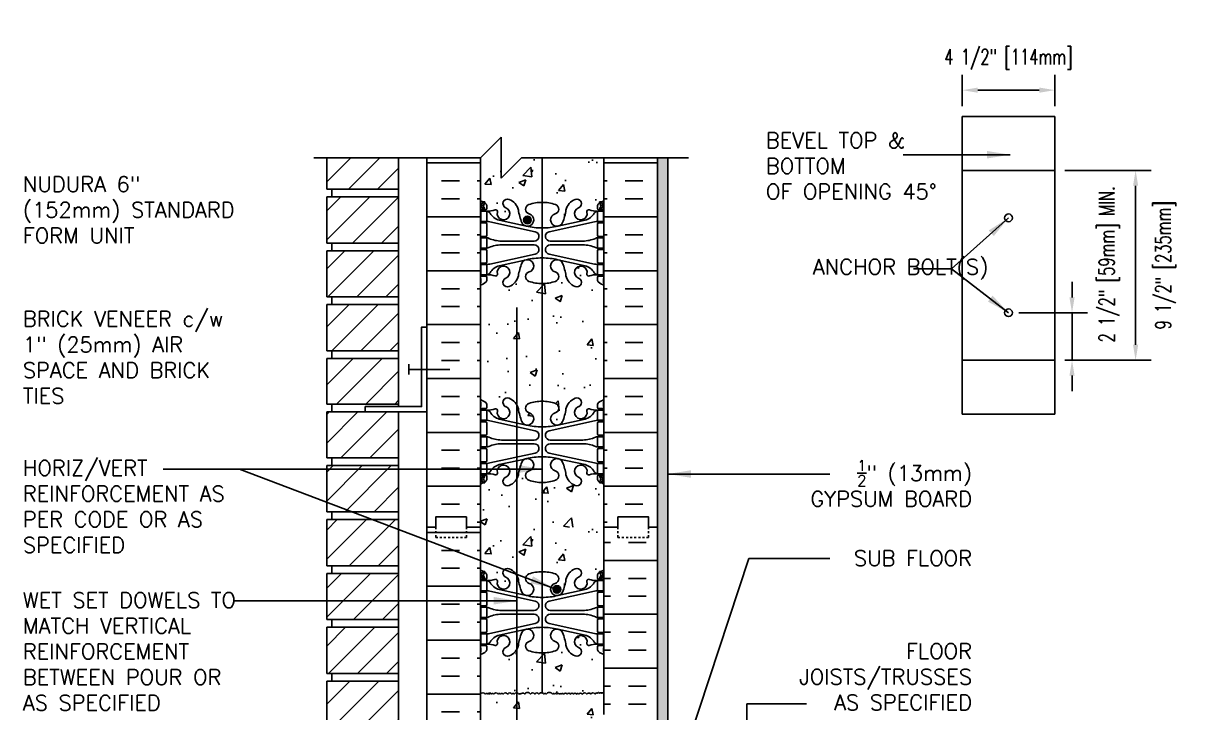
# Model space of a CAD drawing. Header units: inches. Extents: x 34 to 91.7, y -32.4 to 60.2.
# Drawn here: x 34.3 to 91.7, y 26.6 to 60.2 of the extents above; entities that cross this region are included whole.
import ezdxf

# ---------------------------------------------------------------- set-up
doc = ezdxf.new("R2010")
doc.units = ezdxf.units.IN
doc.header["$LTSCALE"] = 0.5
doc.header["$MEASUREMENT"] = 0
doc.linetypes.add('DASHED2', pattern=[0.375, 0.25, -0.125])
for name, color, linetype in [('HATCH', 12, 'Continuous'), ('line25', 2, 'Continuous'), ('LINE3', 3, 'Continuous'), ('LINE50', 5, 'Continuous'), ('LINE9', 9, 'Continuous'), ('TEXT', 4, 'Continuous'), ('Web_Edge', 9, 'Continuous')]:
    doc.layers.add(name, color=color, linetype=linetype)
doc.styles.add('DIM', font='romans.shx', dxfattribs={"width": 0.7})
doc.styles.add('ROMANS', font='romans.shx', dxfattribs={"height": 1.125})
doc.dimstyles.new('ext_12', dxfattribs={"dimscale": 12, "dimtxt": 0.09375, "dimasz": 0.09375, "dimexe": 0.09375, "dimexo": 0.0625, "dimgap": 0.0625, "dimtad": 1, "dimdec": 1, "dimzin": 3, "dimdsep": 46, "dimlunit": 4, "dimtxsty": 'DIM', "dimcen": 0.09, "dimdle": 0.09375, "dimclrt": 4, "dimadec": 0, "dimazin": 0, "dimtfac": 1, "dimtdec": 1, "dimtmove": 2, "dimatfit": 3, "dimfxl": 0, "dimfrac": 2, "dimtolj": 1, "dimtzin": 0, "dimarcsym": 0})
doc.dimstyles.new('ext_8', dxfattribs={"dimscale": 8, "dimtxt": 0.09375, "dimasz": 0.09375, "dimexe": 0.09375, "dimexo": 0.0625, "dimgap": 0.0625, "dimtad": 1, "dimdec": 1, "dimzin": 3, "dimdsep": 46, "dimlunit": 4, "dimtxsty": 'DIM', "dimcen": 0.09, "dimdle": 0.09375, "dimclrt": 4, "dimadec": 0, "dimazin": 0, "dimtfac": 1, "dimtdec": 1, "dimtmove": 2, "dimatfit": 3, "dimfxl": 0, "dimfrac": 2, "dimtolj": 1, "dimtzin": 0, "dimarcsym": 0})

# ---------------------------------------------------------------- blocks, each defined once
blk = doc.blocks.new('6 web')
at = {"layer": 'Web_Edge'}
for p, q in [((-3, 6.566), (-2.958, 6.566)), ((-3, 6.466), (-2.752, 6.466)), ((-2.89, 6.845), (-2.8, 6.845)), ((-2.89, 6.466), (-2.89, 6.396)), ((-2.8, 6.845), (-2.8, 6.803)), ((-2.8, 6.466), (-2.8, 6.396)), ((-2.69, 6.596), (-2.69, 6.529)), ((2.69, 6.596), (2.69, 6.529)), ((3, 6.466), (2.752, 6.466)), ((2.89, 6.845), (2.8, 6.845)), ((2.8, 6.845), (2.8, 6.803)), ((2.8, 6.466), (2.8, 6.396)), ((2.89, 6.466), (2.89, 6.396)), ((3, 6.566), (2.958, 6.566)), ((-3, 5.826), (-2.752, 5.826)), ((-2.89, 5.896), (-2.89, 5.826)), ((-2.8, 5.896), (-2.8, 5.826)), ((-2.69, 5.764), (-2.69, 5.229)), ((-2.551, 5.872), (-0.34, 5.391)), ((-2.09, 5.955), (-0.768, 5.665)), ((2.551, 5.872), (0.34, 5.391)), ((2.09, 5.955), (0.768, 5.665)), ((2.69, 5.764), (2.69, 5.229)), ((3, 5.826), (2.752, 5.826)), ((2.8, 5.896), (2.8, 5.826)), ((2.89, 5.896), (2.89, 5.826)), ((-3, 5.166), (-2.752, 5.166)), ((-2.89, 5.166), (-2.89, 5.096)), ((-2.8, 5.166), (-2.8, 5.096)), ((3, 5.166), (2.752, 5.166)), ((2.8, 5.166), (2.8, 5.096)), ((2.89, 5.166), (2.89, 5.096)), ((-2.89, 4.596), (-2.89, 4.526)), ((-2.8, 4.596), (-2.8, 4.526)), ((-1.985, 4.936), (-0.389, 4.936)), ((-1.985, 4.756), (-0.389, 4.756)), ((1.985, 4.936), (0.389, 4.936)), ((1.985, 4.756), (0.389, 4.756)), ((2.8, 4.596), (2.8, 4.526)), ((2.89, 4.596), (2.89, 4.526)), ((-3, 4.526), (-2.752, 4.526)), ((-2.69, 4.464), (-2.69, 3.929)), ((-2.551, 3.82), (-0.34, 4.302)), ((-2.09, 3.737), (-0.768, 4.028)), ((2.551, 3.82), (0.34, 4.302)), ((2.09, 3.737), (0.768, 4.028)), ((2.69, 4.464), (2.69, 3.929)), ((3, 4.526), (2.752, 4.526)), ((-3, 3.866), (-2.752, 3.866)), ((-2.89, 3.866), (-2.89, 3.796)), ((-2.8, 3.866), (-2.8, 3.796)), ((3, 3.866), (2.752, 3.866)), ((2.8, 3.866), (2.8, 3.796)), ((2.89, 3.866), (2.89, 3.796)), ((-3, 3.226), (-2.752, 3.226)), ((-2.99, 3.106), (-2.99, 2.92)), ((-2.89, 3.296), (-2.89, 3.226)), ((-2.8, 3.296), (-2.8, 3.226)), ((-2.69, 3.096), (-2.69, 3.164)), ((2.69, 3.096), (2.69, 3.164)), ((3, 3.226), (2.752, 3.226)), ((2.8, 3.296), (2.8, 3.226)), ((2.89, 3.296), (2.89, 3.226)), ((2.99, 3.106), (2.99, 2.92)), ((-3, -3.226), (-2.752, -3.226)), ((-2.99, -3.106), (-2.99, -2.92)), ((-2.89, -3.296), (-2.89, -3.226)), ((-2.8, -3.296), (-2.8, -3.226)), ((-2.69, -3.096), (-2.69, -3.164)), ((2.69, -3.096), (2.69, -3.164)), ((3, -3.226), (2.752, -3.226)), ((2.8, -3.296), (2.8, -3.226)), ((2.89, -3.296), (2.89, -3.226)), ((2.99, -3.106), (2.99, -2.92)), ((-3, -3.866), (-2.752, -3.866)), ((-2.89, -3.866), (-2.89, -3.796)), ((-2.8, -3.866), (-2.8, -3.796)), ((-2.69, -4.464), (-2.69, -3.929)), ((-2.551, -3.82), (-0.34, -4.302)), ((-2.09, -3.737), (-0.768, -4.028)), ((2.551, -3.82), (0.34, -4.302)), ((2.09, -3.737), (0.768, -4.028)), ((2.69, -4.464), (2.69, -3.929)), ((3, -3.866), (2.752, -3.866)), ((2.8, -3.866), (2.8, -3.796)), ((2.89, -3.866), (2.89, -3.796)), ((-3, -4.526), (-2.752, -4.526)), ((-2.89, -4.596), (-2.89, -4.526)), ((-2.8, -4.596), (-2.8, -4.526)), ((3, -4.526), (2.752, -4.526)), ((2.8, -4.596), (2.8, -4.526)), ((2.89, -4.596), (2.89, -4.526)), ((-2.89, -5.166), (-2.89, -5.096)), ((-2.8, -5.166), (-2.8, -5.096)), ((-1.985, -4.756), (-0.389, -4.756)), ((-1.985, -4.936), (-0.389, -4.936)), ((1.985, -4.756), (0.389, -4.756)), ((1.985, -4.936), (0.389, -4.936)), ((2.8, -5.166), (2.8, -5.096)), ((2.89, -5.166), (2.89, -5.096)), ((-3, -5.166), (-2.752, -5.166)), ((-2.69, -5.764), (-2.69, -5.229)), ((-2.551, -5.872), (-0.34, -5.391)), ((-2.09, -5.955), (-0.768, -5.665)), ((2.551, -5.872), (0.34, -5.391)), ((2.09, -5.955), (0.768, -5.665)), ((2.69, -5.764), (2.69, -5.229)), ((3, -5.166), (2.752, -5.166)), ((-3, -5.826), (-2.752, -5.826)), ((-2.89, -5.896), (-2.89, -5.826)), ((-2.8, -5.896), (-2.8, -5.826)), ((3, -5.826), (2.752, -5.826)), ((2.8, -5.896), (2.8, -5.826)), ((2.89, -5.896), (2.89, -5.826)), ((-3, -6.466), (-2.752, -6.466)), ((-3, -6.566), (-2.958, -6.566)), ((-2.89, -6.466), (-2.89, -6.396)), ((-2.89, -6.845), (-2.8, -6.845)), ((-2.8, -6.466), (-2.8, -6.396)), ((-2.8, -6.845), (-2.8, -6.803)), ((-2.69, -6.596), (-2.69, -6.529)), ((2.69, -6.596), (2.69, -6.529)), ((3, -6.466), (2.752, -6.466)), ((2.8, -6.466), (2.8, -6.396)), ((2.8, -6.845), (2.8, -6.803)), ((2.89, -6.845), (2.8, -6.845)), ((2.89, -6.466), (2.89, -6.396)), ((3, -6.566), (2.958, -6.566))]:
    blk.add_line(p, q, dxfattribs=at)
for points in [[(-2.995, 5.896), (-2.695, 5.896), (-2.695, 6.396), (-2.995, 6.396)], [(2.995, 5.896), (2.695, 5.896), (2.695, 6.396), (2.995, 6.396)], [(-2.995, 4.596), (-2.695, 4.596), (-2.695, 5.096), (-2.995, 5.096)], [(2.995, 4.596), (2.695, 4.596), (2.695, 5.096), (2.995, 5.096)], [(-2.995, 3.296), (-2.695, 3.296), (-2.695, 3.796), (-2.995, 3.796)], [(2.995, 3.296), (2.695, 3.296), (2.695, 3.796), (2.995, 3.796)], [(-2.995, -3.296), (-2.695, -3.296), (-2.695, -3.796), (-2.995, -3.796)], [(2.995, -3.296), (2.695, -3.296), (2.695, -3.796), (2.995, -3.796)], [(-2.995, -4.596), (-2.695, -4.596), (-2.695, -5.096), (-2.995, -5.096)], [(2.995, -4.596), (2.695, -4.596), (2.695, -5.096), (2.995, -5.096)], [(-2.995, -5.896), (-2.695, -5.896), (-2.695, -6.396), (-2.995, -6.396)], [(2.995, -5.896), (2.695, -5.896), (2.695, -6.396), (2.995, -6.396)]]:
    blk.add_lwpolyline(points, close=True, dxfattribs=at)
for centre, radius, start, end in [((-2.69, 7.303), 0.5, 231.68334, 250.52878), ((-1.69, 6.766), 0.22, 68.19625, 248.19625), ((-1.885, 6.278), 0.745, 13.26522, 68.19625), ((1.885, 6.278), 0.745, 111.80375, 166.73478), ((1.69, 6.766), 0.22, 291.80375, 111.80375), ((2.69, 7.303), 0.5, 289.47122, 308.31666), ((-2.69, 7.303), 0.6, 238.89067, 245.07477), ((-2.958, 6.586), 0.02, 270, 14.15407), ((-2.696, 6.651), 0.25, 140.11451, 222.46087), ((-2.951, 6.741), 0.02, 340.7916, 65.07477), ((-2.854, 6.782), 0.045, 319.1879, 141.448), ((-2.848, 6.512), 0.045, 222.46087, 42.46087), ((-2.94, 6.596), 0.25, 0, 70.52878), ((-2.696, 6.651), 0.16, 140.00008, 222.46087), ((-2.752, 6.529), 0.0625, 270, 0), ((-2.639, 7.395), 1, 266.78787, 289.9067), ((-2.738, 6.15), 0.25, 37.27766, 80.0823), ((-2.269, 6.369), 0.09, 346.67951, 108.86514), ((-1.885, 6.278), 0.305, 166.67951, 68.19625), ((1.803, 6.92), 3, 189.02727, 201.19839), ((-0.571, 6.49), 0.24, 108.92296, 254.27465), ((0, 4.825), 2, 90, 108.92296), ((0, 4.825), 2, 71.07704, 90), ((0.571, 6.49), 0.24, 285.72535, 71.07704), ((-1.803, 6.92), 3, 338.80161, 350.97273), ((1.885, 6.278), 0.305, 111.80375, 13.32049), ((2.269, 6.369), 0.09, 71.13486, 193.32049), ((2.639, 7.395), 1, 250.0933, 273.21213), ((2.738, 6.15), 0.25, 99.9177, 142.72234), ((2.94, 6.596), 0.25, 109.47122, 180), ((2.752, 6.529), 0.0625, 180, 270), ((2.848, 6.512), 0.045, 137.53913, 317.53913), ((2.854, 6.782), 0.045, 38.552, 220.8121), ((2.696, 6.651), 0.16, 317.53913, 39.99992), ((2.696, 6.651), 0.25, 317.53913, 39.88549), ((2.951, 6.741), 0.02, 114.92523, 199.2084), ((2.958, 6.586), 0.02, 165.84593, 270), ((2.69, 7.303), 0.6, 294.92523, 301.10933), ((-2.752, 5.764), 0.0625, 0, 90), ((-2.786, 4.9), 1, 76.42909, 84.79907), ((-1.891, 6.678), 0.75, 210.15498, 254.58381), ((-0.718, 5.966), 0.305, 205.37817, 74.27465), ((0.718, 5.966), 0.305, 105.72535, 334.62183), ((1.891, 6.678), 0.75, 285.41619, 329.84502), ((2.786, 4.9), 1, 95.20093, 103.57091), ((2.752, 5.764), 0.0625, 90, 180), ((-2.752, 5.229), 0.0625, 270, 0), ((0, 8.932), 3.356, 256.76915, 270), ((-0.389, 5.166), 0.23, 270, 77.60551), ((0, 8.932), 3.356, 270, 283.23085), ((0.389, 5.166), 0.23, 102.39449, 270), ((2.752, 5.229), 0.0625, 180, 270), ((-2.699, 4.877), 0.219, 60.49375, 88.91995), ((-2.699, 4.815), 0.219, 271.08005, 299.50625), ((-2.699, 4.815), 0.219, 271.08005, 299.50625), ((-1.955, 6.536), 1.6, 246.56734, 268.92028), ((-1.955, 3.156), 1.6, 91.07972, 113.43266), ((-1.955, 3.156), 1.6, 91.07972, 113.43266), ((-0.389, 4.526), 0.23, 282.39449, 90), ((0.389, 4.526), 0.23, 90, 257.60551), ((1.955, 6.536), 1.6, 271.07972, 293.43266), ((1.955, 3.156), 1.6, 66.56734, 88.92028), ((1.955, 3.156), 1.6, 66.56734, 88.92028), ((2.699, 4.877), 0.219, 91.08005, 119.50625), ((2.699, 4.815), 0.219, 240.49375, 268.91995), ((2.699, 4.815), 0.219, 240.49375, 268.91995), ((-2.752, 4.464), 0.0625, 0, 90), ((-0.718, 3.727), 0.305, 285.72535, 154.62183), ((0, 0.761), 3.356, 90, 103.23085), ((0, 0.761), 3.356, 76.76915, 90), ((0.718, 3.727), 0.305, 25.37817, 254.27465), ((2.752, 4.464), 0.0625, 90, 180), ((-2.752, 3.929), 0.0625, 270, 0), ((-2.786, 4.792), 1, 275.20093, 283.57091), ((-1.891, 3.014), 0.75, 105.41619, 149.84502), ((-1.885, 3.414), 0.305, 291.80375, 193.32049), ((1.803, 2.773), 3, 158.80161, 170.97273), ((-1.803, 2.773), 3, 9.02727, 21.19839), ((1.885, 3.414), 0.305, 346.67951, 248.19625), ((1.891, 3.014), 0.75, 30.15498, 74.58381), ((2.786, 4.792), 1, 256.42909, 264.79907), ((2.752, 3.929), 0.0625, 180, 270), ((-3.01, 3.106), 0.02, 0, 60.01198), ((-3.01, 2.92), 0.02, 301.07295, 0), ((-2.69, 2.389), 0.6, 121.07295, 121.10933), ((-2.94, 3.096), 0.25, 289.47122, 360), ((-2.752, 3.164), 0.0625, 360, 90), ((-2.738, 3.542), 0.25, 279.9177, 322.72234), ((-2.639, 2.298), 1, 70.0933, 93.21213), ((-2.269, 3.323), 0.09, 251.13486, 13.32049), ((-1.69, 2.927), 0.22, 111.80375, 291.80375), ((-1.885, 3.414), 0.745, 291.80375, 346.73478), ((-0.571, 3.202), 0.24, 105.72535, 251.07704), ((0, 4.867), 2, 251.07704, 270), ((0, 4.867), 2, 270, 288.92296), ((0.571, 3.202), 0.24, 288.92296, 74.27465), ((1.885, 3.414), 0.745, 193.26522, 248.19625), ((1.69, 2.927), 0.22, 248.19625, 68.19625), ((2.269, 3.323), 0.09, 166.67951, 288.86514), ((2.639, 2.298), 1, 86.78787, 109.9067), ((2.738, 3.542), 0.25, 217.27766, 260.0823), ((2.752, 3.164), 0.0625, 90, 180), ((2.94, 3.096), 0.25, 180, 250.52878), ((3.01, 3.106), 0.02, 119.98802, 180), ((3.01, 2.92), 0.02, 180, 238.92705), ((2.69, 2.389), 0.6, 58.89067, 58.92705), ((-2.69, 2.389), 0.5, 109.47122, 128.31666), ((2.69, 2.389), 0.5, 51.68334, 70.52878), ((-2.69, -2.389), 0.5, 231.68334, 250.52878), ((-2.94, -3.096), 0.25, 0, 70.52878), ((-1.69, -2.927), 0.22, 68.19625, 248.19625), ((-1.885, -3.414), 0.745, 13.26522, 68.19625), ((0, -4.867), 2, 90, 108.92296), ((0, -4.867), 2, 71.07704, 90), ((1.885, -3.414), 0.745, 111.80375, 166.73478), ((1.69, -2.927), 0.22, 291.80375, 111.80375), ((2.94, -3.096), 0.25, 109.47122, 180), ((2.69, -2.389), 0.5, 289.47122, 308.31666), ((-2.69, -2.389), 0.6, 238.89067, 238.92705), ((-3.01, -2.92), 0.02, 360, 58.92705), ((-3.01, -3.106), 0.02, 299.98802, 360), ((-2.752, -3.164), 0.0625, 270, 0), ((-2.639, -2.298), 1, 266.78787, 289.9067), ((-2.738, -3.542), 0.25, 37.27766, 80.0823), ((-1.891, -3.014), 0.75, 210.15498, 254.58381), ((-2.269, -3.323), 0.09, 346.67951, 108.86514), ((-1.885, -3.414), 0.305, 166.67951, 68.19625), ((1.803, -2.773), 3, 189.02727, 201.19839), ((-0.718, -3.727), 0.305, 205.37817, 74.27465), ((-0.571, -3.202), 0.24, 108.92296, 254.27465), ((0.718, -3.727), 0.305, 105.72535, 334.62183), ((0.571, -3.202), 0.24, 285.72535, 71.07704), ((-1.803, -2.773), 3, 338.80161, 350.97273), ((1.885, -3.414), 0.305, 111.80375, 13.32049), ((1.891, -3.014), 0.75, 285.41619, 329.84502), ((2.269, -3.323), 0.09, 71.13486, 193.32049), ((2.639, -2.298), 1, 250.0933, 273.21213), ((2.738, -3.542), 0.25, 99.9177, 142.72234), ((2.752, -3.164), 0.0625, 180, 270), ((3.01, -2.92), 0.02, 121.07295, 180), ((3.01, -3.106), 0.02, 180, 240.01198), ((2.69, -2.389), 0.6, 301.07295, 301.10933), ((-2.752, -3.929), 0.0625, 0, 90), ((-2.786, -4.792), 1, 76.42909, 84.79907), ((2.786, -4.792), 1, 95.20093, 103.57091), ((2.752, -3.929), 0.0625, 90, 180), ((-2.752, -4.464), 0.0625, 270, 0), ((0, -0.761), 3.356, 256.76915, 270), ((-0.389, -4.526), 0.23, 270, 77.60551), ((0, -0.761), 3.356, 270, 283.23085), ((0.389, -4.526), 0.23, 102.39449, 270), ((2.752, -4.464), 0.0625, 180, 270), ((-2.699, -4.815), 0.219, 60.49375, 88.91995), ((-2.699, -4.815), 0.219, 60.49375, 88.91995), ((-2.699, -4.877), 0.219, 271.08005, 299.50625), ((-1.955, -3.156), 1.6, 246.56734, 268.92028), ((-1.955, -3.156), 1.6, 246.56734, 268.92028), ((-1.955, -6.536), 1.6, 91.07972, 113.43266), ((-0.389, -5.166), 0.23, 282.39449, 90), ((0.389, -5.166), 0.23, 90, 257.60551), ((1.955, -3.156), 1.6, 271.07972, 293.43266), ((1.955, -3.156), 1.6, 271.07972, 293.43266), ((1.955, -6.536), 1.6, 66.56734, 88.92028), ((2.699, -4.815), 0.219, 91.08005, 119.50625), ((2.699, -4.815), 0.219, 91.08005, 119.50625), ((2.699, -4.877), 0.219, 240.49375, 268.91995), ((-2.752, -5.229), 0.0625, 0, 90), ((-0.718, -5.966), 0.305, 285.72535, 154.62183), ((0, -8.932), 3.356, 90, 103.23085), ((0, -8.932), 3.356, 76.76915, 90), ((0.718, -5.966), 0.305, 25.37817, 254.27465), ((2.752, -5.229), 0.0625, 90, 180), ((-2.752, -5.764), 0.0625, 270, 0), ((-2.786, -4.9), 1, 275.20093, 283.57091), ((-2.738, -6.15), 0.25, 279.9177, 322.72234), ((-1.891, -6.678), 0.75, 105.41619, 149.84502), ((-1.885, -6.278), 0.305, 291.80375, 193.32049), ((1.803, -6.92), 3, 158.80161, 170.97273), ((-0.571, -6.49), 0.24, 105.72535, 251.07704), ((0.571, -6.49), 0.24, 288.92296, 74.27465), ((-1.803, -6.92), 3, 9.02727, 21.19839), ((1.885, -6.278), 0.305, 346.67951, 248.19625), ((1.891, -6.678), 0.75, 30.15498, 74.58381), ((2.738, -6.15), 0.25, 217.27766, 260.0823), ((2.786, -4.9), 1, 256.42909, 264.79907), ((2.752, -5.764), 0.0625, 180, 270), ((-2.69, -7.303), 0.6, 114.92523, 121.10933), ((-2.69, -7.303), 0.5, 109.47122, 128.31666), ((-2.958, -6.586), 0.02, 345.84593, 90), ((-2.696, -6.651), 0.25, 137.53913, 219.88549), ((-2.951, -6.741), 0.02, 294.92523, 19.2084), ((-2.854, -6.782), 0.045, 218.552, 40.8121), ((-2.848, -6.512), 0.045, 317.53913, 137.53913), ((-2.94, -6.596), 0.25, 289.47122, 360), ((-2.696, -6.651), 0.16, 137.53913, 219.99992), ((-2.752, -6.529), 0.0625, 360, 90), ((-2.639, -7.395), 1, 70.0933, 93.21213), ((-2.269, -6.369), 0.09, 251.13486, 13.32049), ((-1.69, -6.766), 0.22, 111.80375, 291.80375), ((-1.885, -6.278), 0.745, 291.80375, 346.73478), ((0, -4.825), 2, 251.07704, 270), ((0, -4.825), 2, 270, 288.92296), ((1.885, -6.278), 0.745, 193.26522, 248.19625), ((1.69, -6.766), 0.22, 248.19625, 68.19625), ((2.269, -6.369), 0.09, 166.67951, 288.86514), ((2.639, -7.395), 1, 86.78787, 109.9067), ((2.752, -6.529), 0.0625, 90, 180), ((2.94, -6.596), 0.25, 180, 250.52878), ((2.848, -6.512), 0.045, 42.46087, 222.46087), ((2.854, -6.782), 0.045, 139.1879, 321.448), ((2.696, -6.651), 0.16, 320.00008, 42.46087), ((2.69, -7.303), 0.5, 51.68334, 70.52878), ((2.696, -6.651), 0.25, 320.11451, 42.46087), ((2.951, -6.741), 0.02, 160.7916, 245.07477), ((2.958, -6.586), 0.02, 90, 194.15407), ((2.69, -7.303), 0.6, 58.89067, 65.07477)]:
    blk.add_arc(centre, radius, start, end, dxfattribs=at)
blk = doc.blocks.new('*D3')
at = {"layer": 'Defpoints', "color": 0}
for p in [(82.321, 46.093), (85.416, 46.093), (84.571, 43.781)]:
    blk.add_point(p, dxfattribs=at)
at = {"layer": 'TEXT', "color": 0, "lineweight": -2}
for p, q in [((85.416, 46.843), (85.416, 47.593)), ((82.821, 46.093), (86.166, 46.093)), ((85.416, 43.781), (85.416, 46.093)), ((85.071, 43.781), (86.166, 43.781)), ((85.416, 43.031), (85.416, 42.281))]:
    blk.add_line(p, q, dxfattribs=at)
at = {"layer": 'TEXT', "color": 0}
for points in [[(85.291, 46.843), (85.541, 46.843), (85.416, 46.093)], [(85.291, 43.031), (85.541, 43.031), (85.416, 43.781)]]:
    blk.add_solid(points, dxfattribs=at)
at = {"layer": 'TEXT', "color": 4, "insert": (87.23, 48.451), "char_height": 0.75, "attachment_point": 5, "rotation": 90, "style": 'DIM'}
blk.add_mtext('\\A1;2 1/2" [59mm] MIN.', dxfattribs=at)
blk = doc.blocks.new('*D4')
at = {"layer": 'Defpoints', "color": 0}
for p in [(84.571, 53.031), (84.571, 43.781), (88.515, 43.781)]:
    blk.add_point(p, dxfattribs=at)
at = {"layer": 'TEXT', "color": 0, "lineweight": -2}
for p, q in [((85.071, 53.031), (89.265, 53.031)), ((88.515, 52.281), (88.515, 44.531)), ((85.071, 43.781), (89.265, 43.781))]:
    blk.add_line(p, q, dxfattribs=at)
at = {"layer": 'TEXT', "color": 0}
for points in [[(88.39, 52.281), (88.64, 52.281), (88.515, 53.031)], [(88.39, 44.531), (88.64, 44.531), (88.515, 43.781)]]:
    blk.add_solid(points, dxfattribs=at)
at = {"layer": 'TEXT', "color": 4, "insert": (89.978, 48.406), "char_height": 0.75, "attachment_point": 5, "rotation": 90, "style": 'DIM'}
blk.add_mtext('\\A1;9 1/2" [235mm]', dxfattribs=at)
blk = doc.blocks.new('*D5')
at = {"layer": 'Defpoints', "color": 0}
for p in [(80.071, 56.941), (80.071, 55.656), (84.571, 55.656)]:
    blk.add_point(p, dxfattribs=at)
at = {"layer": 'TEXT', "color": 0, "lineweight": -2}
for p, q in [((80.071, 56.156), (80.071, 57.691)), ((84.571, 56.156), (84.571, 57.691)), ((83.821, 56.941), (80.821, 56.941))]:
    blk.add_line(p, q, dxfattribs=at)
at = {"layer": 'TEXT', "color": 0}
for points in [[(80.821, 57.066), (80.821, 56.816), (80.071, 56.941)], [(83.821, 57.066), (83.821, 56.816), (84.571, 56.941)]]:
    blk.add_solid(points, dxfattribs=at)
at = {"layer": 'TEXT', "color": 4, "insert": (82.321, 58.441), "char_height": 0.75, "attachment_point": 5, "style": 'DIM'}
blk.add_mtext('\\A1;4 1/2" [114mm]', dxfattribs=at)

msp = doc.modelspace()

# ---------------------------------------------------------------- hatches: boundary and pattern name
at = {"layer": 'HATCH'}
h = msp.add_hatch(dxfattribs=at)
h.set_pattern_fill('INSUL', color=256, scale=7, style=0)
h.set_pattern_definition([(0, (-2869.565, -361.3603), (0, 2.625), []), (0, (-2869.565, -360.4853), (0, 2.625), [0.875, -0.875]), (0, (-2869.565, -359.6103), (0, 2.625), [0.875, -0.875])])
h.paths.add_polyline_path([(53.972, 35.649), (54.409, 35.649), (54.409, 36.149), (55.909, 36.149), (55.909, 35.649), (56.597, 35.649), (56.597, 53.649), (55.909, 53.649), (55.909, 54.149), (54.409, 54.149), (54.409, 53.649), (53.972, 53.649)])
h = msp.add_hatch(dxfattribs=at)
h.set_pattern_fill('INSUL', color=256, scale=7, style=0)
h.set_pattern_definition([(180, (2988.758, -361.3603), (0, 2.625), []), (180, (2988.758, -360.4853), (0, 2.625), [0.875, -0.875]), (180, (2988.758, -359.6103), (0, 2.625), [0.875, -0.875])])
h.paths.add_polyline_path([(65.222, 35.649), (64.784, 35.649), (64.784, 36.149), (63.284, 36.149), (63.284, 35.649), (62.597, 35.649), (62.597, 53.649), (63.284, 53.649), (63.284, 54.149), (64.784, 54.149), (64.784, 53.649), (65.222, 53.649)])
h = msp.add_hatch(dxfattribs=at)
h.set_pattern_fill('ANSI31', color=256, scale=8, style=0)
h.set_pattern_definition([(45, (42.7951, -13.2255), (-0.707107, 0.707107), [])])
h.paths.add_polyline_path([(52.597, 20.299), (49.097, 20.299), (49.097, 18.049), (52.597, 18.049)])
h.paths.add_polyline_path([(52.597, 22.924), (49.097, 22.924), (49.097, 20.674), (52.597, 20.674)])
h.paths.add_polyline_path([(52.597, 25.52), (49.097, 25.52), (49.097, 23.299), (52.597, 23.299)])
h.paths.add_polyline_path([(52.597, 28.145), (49.097, 28.145), (49.097, 25.895), (52.597, 25.895)])
h.paths.add_polyline_path([(52.597, 30.745), (50.972, 30.745), (50.972, 30.77), (49.097, 30.77), (49.097, 28.52), (52.597, 28.52)])
h.paths.add_polyline_path([(52.597, 33.395), (49.097, 33.395), (49.097, 31.145), (52.597, 31.145)])
h.paths.add_polyline_path([(52.597, 36.02), (49.097, 36.02), (49.097, 33.77), (52.597, 33.77)])
h.paths.add_polyline_path([(52.597, 38.645), (49.097, 38.645), (49.097, 36.395), (52.597, 36.395)])
h.paths.add_polyline_path([(52.597, 41.245), (50.972, 41.245), (50.972, 41.27), (49.097, 41.27), (49.097, 39.02), (52.597, 39.02)])
h.paths.add_polyline_path([(52.597, 43.865), (49.097, 43.865), (49.097, 41.645), (52.597, 41.645)])
h.paths.add_polyline_path([(52.597, 46.49), (49.097, 46.49), (49.097, 44.24), (52.597, 44.24)])
h.paths.add_polyline_path([(52.597, 49.115), (49.097, 49.115), (49.097, 46.865), (52.597, 46.865)])
h.paths.add_polyline_path([(52.597, 51.715), (50.972, 51.715), (50.972, 51.74), (49.097, 51.74), (49.097, 49.49), (52.597, 49.49)])
h.paths.add_polyline_path([(52.597, 53.649), (49.097, 53.649), (49.097, 52.115), (52.597, 52.115)])
h = msp.add_hatch(dxfattribs=at)
h.set_pattern_fill('AR-CONC', color=256, scale=0.5, style=0)
h.set_pattern_definition([(50, (-2869.565, -361.3603), (3.586301, -0.3137607), [0.375, -4.125]), (355, (-2869.565, -361.3603), (-0.6937567, 3.7609607), [0.3, -3.3]), (100.4514, (-2869.2662, -361.3864), (2.892547, 3.4471977), [0.318701, -3.5057106]), (46.1842, (-2869.565, -360.3603), (5.336205, -0.827595), [0.5625, -6.1875]), (96.6356, (-2869.1204, -360.429), (4.6733135, 4.870589), [0.478051, -5.258565]), (351.1842, (-2869.565, -360.36), (4.67331, 4.870593), [0.45, -4.95]), (21, (-2869.065, -360.6103), (2.9845353, -2.0130945), [0.375, -4.125]), (326, (-2869.065, -360.6103), (1.2165767, 3.62575), [0.3, -3.3]), (71.4514, (-2868.8163, -360.778), (4.201113, 1.6126525), [0.318701, -3.5057106]), (37.5, (-2869.565, -361.3603), (0.0607993, 1.66446927), [0, -3.26, 0, -3.35, 0, -3.3125]), (7.5, (-2869.565, -361.3603), (1.3153477, 1.9720586), [0, -1.91, 0, -3.185, 0, -1.2625]), (327.5, (-2870.68, -361.3603), (2.6691122, -0.11277436), [0, -1.25, 0, -3.9, 0, -5.175]), (317.5, (-2871.18, -361.3603), (2.9159308, 0.500525), [0, -1.625, 0, -2.59, 0, -3.675])])
h.paths.add_polyline_path([(59.597, 51.475, -0.082755), (60.245, 51.367, -0.735593), (60.232, 50.909, 0.955472), (60.371, 50.315), (60.39, 50.319, 0.223253), (60.591, 50.484, 0.053157), (60.756, 51.098, -0.24438), (61.205, 51.619, -1), (61.368, 51.211, 2.182095), (61.778, 50.998, -0.601435), (61.898, 51.103, 0.10046), (62.292, 51.045), (62.397, 51.045), (62.397, 51.115), (62.349, 51.115, -0.414214), (62.287, 51.178), (62.287, 51.245, -0.249069), (62.397, 51.453), (62.397, 51.494), (62.487, 51.494, 0.064398), (62.597, 51.56), (62.597, 53.649), (56.597, 53.649), (56.597, 51.56, 0.064398), (56.707, 51.494), (56.797, 51.494), (56.797, 51.453, -0.249069), (56.907, 51.245), (56.907, 51.178, -0.414214), (56.844, 51.115), (56.797, 51.115), (56.797, 51.045), (56.902, 51.045, 0.10046), (57.295, 51.103, -0.601435), (57.415, 50.998, 2.182095), (57.825, 51.211, -1), (57.988, 51.619, -0.24438), (58.437, 51.098, 0.053157), (58.602, 50.484, 0.223253), (58.803, 50.319), (58.822, 50.315, 0.955472), (58.961, 50.909, -0.735593), (58.948, 51.367, -0.082755)])
h.paths.add_polyline_path([(62.597, 44.649), (62.597, 47.431, 0.082415), (62.453, 47.51, -0.317837), (62.287, 47.745), (62.287, 47.813, -0.414214), (62.349, 47.875), (62.397, 47.875), (62.397, 47.945), (62.292, 47.945, 0.10046), (61.898, 47.888, -0.601435), (61.778, 47.993, 2.182095), (61.368, 47.78, -1), (61.205, 47.372, -0.24438), (60.756, 47.892, 0.053157), (60.591, 48.507, 0.223253), (60.39, 48.671), (60.371, 48.676, 0.955472), (60.232, 48.082, -0.735593), (60.245, 47.624, -0.082755), (59.597, 47.516, -0.082755), (58.948, 47.624, -0.735593), (58.961, 48.082, 0.955472), (58.822, 48.676), (58.803, 48.671, 0.223253), (58.602, 48.507, 0.053157), (58.437, 47.892, -0.24438), (57.988, 47.372, -1), (57.825, 47.78, 2.182095), (57.415, 47.993, -0.601435), (57.295, 47.888, 0.10046), (56.902, 47.945), (56.797, 47.945), (56.797, 47.875), (56.844, 47.875, -0.414214), (56.907, 47.813), (56.907, 47.745, -0.317837), (56.74, 47.51, 0.082415), (56.597, 47.431), (56.597, 44.649)])
h.paths.add_polyline_path([(56.597, 44.649), (56.597, 41.868, 0.082415), (56.74, 41.789, -0.317837), (56.907, 41.553), (56.907, 41.486, -0.414214), (56.844, 41.423), (56.797, 41.423), (56.797, 41.353), (56.902, 41.353, 0.10046), (57.295, 41.41, -0.601435), (57.415, 41.305, 2.182095), (57.825, 41.518, -1), (57.988, 41.927, -0.24438), (58.437, 41.406, 0.053157), (58.602, 40.792, 0.223253), (58.803, 40.627), (58.822, 40.623, 0.955472), (58.961, 41.216, -0.735593), (58.948, 41.674, -0.082755), (59.597, 41.782, -0.082755), (60.245, 41.674, -0.735593), (60.232, 41.216, 0.955472), (60.371, 40.623), (60.39, 40.627, 0.223253), (60.591, 40.792, 0.053157), (60.756, 41.406, -0.24438), (61.205, 41.927, -1), (61.368, 41.518, 2.182095), (61.778, 41.305, -0.601435), (61.898, 41.41, 0.10046), (62.292, 41.353), (62.397, 41.353), (62.397, 41.423), (62.349, 41.423, -0.414214), (62.287, 41.486), (62.287, 41.553, -0.317837), (62.453, 41.789, 0.082415), (62.597, 41.868), (62.597, 44.649)])
h.paths.add_polyline_path([(58.948, 37.932, -0.735593), (58.961, 38.39, 0.955472), (58.822, 38.983), (58.803, 38.979, 0.223253), (58.602, 38.814, 0.053157), (58.437, 38.2, -0.24438), (57.988, 37.679, -1), (57.825, 38.088, 2.182095), (57.415, 38.301, -0.601435), (57.295, 38.196, 0.10046), (56.902, 38.253), (56.797, 38.253), (56.797, 38.183), (56.844, 38.183, -0.414214), (56.907, 38.121), (56.907, 38.053, -0.249069), (56.797, 37.846), (56.797, 37.804), (56.707, 37.804, 0.064398), (56.597, 37.738), (56.597, 35.649), (62.597, 35.649), (62.597, 37.738, 0.064398), (62.487, 37.804), (62.397, 37.804), (62.397, 37.846, -0.249069), (62.287, 38.053), (62.287, 38.121, -0.414214), (62.349, 38.183), (62.397, 38.183), (62.397, 38.253), (62.292, 38.253, 0.10046), (61.898, 38.196, -0.601435), (61.778, 38.301, 2.182095), (61.368, 38.088, -1), (61.205, 37.679, -0.24438), (60.756, 38.2, 0.053157), (60.591, 38.814, 0.223253), (60.39, 38.979), (60.371, 38.983, 0.955472), (60.232, 38.39, -0.735593), (60.245, 37.932, -0.082755), (59.597, 37.824, -0.082755)])
h = msp.add_hatch(dxfattribs=at)
h.set_pattern_fill('AR-SAND', color=256, scale=0.25, style=0)
h.paths.add_polyline_path([(65.722, 53.649), (65.222, 53.649), (65.222, 35.649), (65.209, 24.399), (65.722, 24.399)])
h = msp.add_hatch(dxfattribs=at)
h.set_pattern_fill('INSUL', color=256, scale=7, style=0)
h.set_pattern_definition([(0, (-2869.565, -379.3603), (0, 2.625), []), (0, (-2869.565, -378.4853), (0, 2.625), [0.875, -0.875]), (0, (-2869.565, -377.6103), (0, 2.625), [0.875, -0.875])])
h.paths.add_polyline_path([(53.972, 17.649), (54.409, 17.649), (54.409, 18.149), (55.909, 18.149), (55.909, 17.649), (56.597, 17.649), (56.597, 35.649), (55.909, 35.649), (55.909, 36.149), (54.409, 36.149), (54.409, 35.649), (53.972, 35.649)])
h = msp.add_hatch(dxfattribs=at)
h.set_pattern_fill('AR-CONC', color=256, scale=0.5, style=0)
h.set_pattern_definition([(50, (-2869.565, -379.3603), (3.586301, -0.3137607), [0.375, -4.125]), (355, (-2869.565, -379.3603), (-0.6937567, 3.7609607), [0.3, -3.3]), (100.4514, (-2869.2662, -379.3864), (2.892547, 3.4471977), [0.318701, -3.5057106]), (46.1842, (-2869.565, -378.3603), (5.336205, -0.827595), [0.5625, -6.1875]), (96.6356, (-2869.1204, -378.429), (4.6733135, 4.870589), [0.478051, -5.258565]), (351.1842, (-2869.565, -378.36), (4.67331, 4.870593), [0.45, -4.95]), (21, (-2869.065, -378.6103), (2.9845353, -2.0130945), [0.375, -4.125]), (326, (-2869.065, -378.6103), (1.2165767, 3.62575), [0.3, -3.3]), (71.4514, (-2868.8163, -378.778), (4.201113, 1.6126525), [0.318701, -3.5057106]), (37.5, (-2869.565, -379.3603), (0.0607993, 1.66446927), [0, -3.26, 0, -3.35, 0, -3.3125]), (7.5, (-2869.565, -379.3603), (1.3153477, 1.9720586), [0, -1.91, 0, -3.185, 0, -1.2625]), (327.5, (-2870.68, -379.3603), (2.6691122, -0.11277436), [0, -1.25, 0, -3.9, 0, -5.175]), (317.5, (-2871.18, -379.3603), (2.9159308, 0.500525), [0, -1.625, 0, -2.59, 0, -3.675])])
h.paths.add_polyline_path([(59.597, 33.475, -0.082755), (60.245, 33.367, -0.735593), (60.232, 32.909, 0.955472), (60.371, 32.315), (60.39, 32.319, 0.223253), (60.591, 32.484, 0.053157), (60.756, 33.098, -0.24438), (61.205, 33.619, -1), (61.368, 33.211, 2.182095), (61.778, 32.998, -0.601435), (61.898, 33.103, 0.10046), (62.292, 33.045), (62.397, 33.045), (62.397, 33.115), (62.349, 33.115, -0.414214), (62.287, 33.178), (62.287, 33.245, -0.249069), (62.397, 33.453), (62.397, 33.494), (62.487, 33.494, 0.064398), (62.597, 33.56), (62.597, 35.649), (56.597, 35.649), (56.597, 33.56, 0.064398), (56.707, 33.494), (56.797, 33.494), (56.797, 33.453, -0.249069), (56.907, 33.245), (56.907, 33.178, -0.414214), (56.844, 33.115), (56.797, 33.115), (56.797, 33.045), (56.902, 33.045, 0.10046), (57.295, 33.103, -0.601435), (57.415, 32.998, 2.182095), (57.825, 33.211, -1), (57.988, 33.619, -0.24438), (58.437, 33.098, 0.053157), (58.602, 32.484, 0.223253), (58.803, 32.319), (58.822, 32.315, 0.955472), (58.961, 32.909, -0.735593), (58.948, 33.367, -0.082755)])
h.paths.add_polyline_path([(62.597, 26.649), (62.597, 29.431, 0.082415), (62.453, 29.51, -0.317837), (62.287, 29.745), (62.287, 29.813, -0.414214), (62.349, 29.875), (62.397, 29.875), (62.397, 29.945), (62.292, 29.945, 0.10046), (61.898, 29.888, -0.601435), (61.778, 29.993, 2.182095), (61.368, 29.78, -1), (61.205, 29.372, -0.24438), (60.756, 29.892, 0.053157), (60.591, 30.507, 0.223253), (60.39, 30.671), (60.371, 30.676, 0.955472), (60.232, 30.082, -0.735593), (60.245, 29.624, -0.082755), (59.597, 29.516, -0.082755), (58.948, 29.624, -0.735593), (58.961, 30.082, 0.955472), (58.822, 30.676), (58.803, 30.671, 0.223253), (58.602, 30.507, 0.053157), (58.437, 29.892, -0.24438), (57.988, 29.372, -1), (57.825, 29.78, 2.182095), (57.415, 29.993, -0.601435), (57.295, 29.888, 0.10046), (56.902, 29.945), (56.797, 29.945), (56.797, 29.875), (56.844, 29.875, -0.414214), (56.907, 29.813), (56.907, 29.745, -0.317837), (56.74, 29.51, 0.082415), (56.597, 29.431), (56.597, 26.649)])
h.paths.add_polyline_path([(56.597, 26.649), (56.597, 23.868, 0.082415), (56.74, 23.789, -0.317837), (56.907, 23.553), (56.907, 23.486, -0.414214), (56.844, 23.423), (56.797, 23.423), (56.797, 23.353), (56.902, 23.353, 0.10046), (57.295, 23.41, -0.601435), (57.415, 23.305, 2.182095), (57.825, 23.518, -1), (57.988, 23.927, -0.24438), (58.437, 23.406, 0.053157), (58.602, 22.792, 0.223253), (58.803, 22.627), (58.822, 22.623, 0.955472), (58.961, 23.216, -0.735593), (58.948, 23.674, -0.082755), (59.597, 23.782, -0.082755), (60.245, 23.674, -0.735593), (60.232, 23.216, 0.955472), (60.371, 22.623), (60.39, 22.627, 0.223253), (60.591, 22.792, 0.053157), (60.756, 23.406, -0.24438), (61.205, 23.927, -1), (61.368, 23.518, 2.182095), (61.778, 23.305, -0.601435), (61.898, 23.41, 0.10046), (62.292, 23.353), (62.397, 23.353), (62.397, 23.423), (62.349, 23.423, -0.414214), (62.287, 23.486), (62.287, 23.553, -0.317837), (62.453, 23.789, 0.082415), (62.597, 23.868), (62.597, 26.649)])
h.paths.add_polyline_path([(58.948, 19.932, -0.735593), (58.961, 20.39, 0.955472), (58.822, 20.983), (58.803, 20.979, 0.223253), (58.602, 20.814, 0.053157), (58.437, 20.2, -0.24438), (57.988, 19.679, -1), (57.825, 20.088, 2.182095), (57.415, 20.301, -0.601435), (57.295, 20.196, 0.10046), (56.902, 20.253), (56.797, 20.253), (56.797, 20.183), (56.844, 20.183, -0.414214), (56.907, 20.121), (56.907, 20.053, -0.249069), (56.797, 19.846), (56.797, 19.804), (56.707, 19.804, 0.064398), (56.597, 19.738), (56.597, 17.649), (62.597, 17.649), (62.597, 19.738, 0.064398), (62.487, 19.804), (62.397, 19.804), (62.397, 19.846, -0.249069), (62.287, 20.053), (62.287, 20.121, -0.414214), (62.349, 20.183), (62.397, 20.183), (62.397, 20.253), (62.292, 20.253, 0.10046), (61.898, 20.196, -0.601435), (61.778, 20.301, 2.182095), (61.368, 20.088, -1), (61.205, 19.679, -0.24438), (60.756, 20.2, 0.053157), (60.591, 20.814, 0.223253), (60.39, 20.979), (60.371, 20.983, 0.955472), (60.232, 20.39, -0.735593), (60.245, 19.932, -0.082755), (59.597, 19.824, -0.082755)])
h = msp.add_hatch(dxfattribs=at)
h.set_pattern_fill('INSUL', color=256, scale=7, style=0)
h.set_pattern_definition([(0, (42.7951, -13.2255), (0, 2.625), []), (0, (42.7951, -12.3505), (0, 2.625), [0.875, -0.875]), (0, (42.7951, -11.4755), (0, 2.625), [0.875, -0.875])])
h.paths.add_polyline_path([(62.597, 26.524), (65.222, 23.899), (65.222, 35.649), (64.784, 35.649), (64.784, 35.149), (63.284, 35.149), (63.284, 35.649), (62.597, 35.649)])
at = {"layer": 'LINE3'}
for points in [[(59.066, 50.615, 1), (58.691, 50.615, 1)], [(60.502, 32.615, 1), (60.127, 32.615, 1)]]:
    msp.add_hatch(color=256, dxfattribs=at).paths.add_polyline_path(points)

# ---------------------------------------------------------------- linework, layer by layer
at = {"layer": 'HATCH'}
msp.add_lwpolyline([(56.597, 27.515, -0.520567), (56.827, 27.515, -0.520567), (56.948, 27.515, -0.520567), (57.132, 27.515, -0.520567), (57.237, 27.515, -0.520567), (57.446, 27.515, -0.520567), (57.572, 27.515, -0.520567), (57.698, 27.515, -0.520567), (57.908, 27.515, -0.520567), (58.118, 27.515, -0.520567), (58.239, 27.515, -0.520567), (58.464, 27.515, -0.520567), (58.559, 27.515, -0.520567), (58.748, 27.515, -0.520567), (59.026, 27.515, -0.520567), (59.235, 27.515, -0.520567), (59.435, 27.515, -0.520567), (59.681, 27.515, -0.520567), (59.792, 27.515, -0.520567), (60.098, 27.515, -0.520567), (60.203, 27.515, -0.520567), (60.318, 27.515, -0.520567), (60.439, 27.515, -0.520567), (60.528, 27.515, -0.520567), (60.644, 27.515, -0.520567), (60.822, 27.515, -0.520567), (60.969, 27.515, -0.520567), (61.121, 27.515, -0.520567), (61.278, 27.515, -0.520567), (61.378, 27.515, -0.520567), (61.556, 27.515, -0.520567), (61.777, 27.515, -0.520567), (61.971, 27.515, -0.520567), (62.175, 27.515, -0.520567), (62.275, 27.557, -0.520567), (62.406, 27.557, -0.520567), (62.496, 27.557, -0.759433), (62.597, 27.515)], format="xyb", dxfattribs=at)
at = {"layer": 'line25'}
for p, q in [((49.097, 52.115), (49.097, 53.649)), ((52.597, 53.649), (52.597, 41.52)), ((56.597, 53.649), (56.597, 35.649)), ((62.597, 35.649), (62.597, 53.649)), ((52.597, 52.115), (49.097, 52.115)), ((49.097, 49.49), (49.097, 51.74)), ((52.597, 51.74), (49.097, 51.74)), ((49.347, 51.74), (49.347, 52.115)), ((52.597, 49.49), (49.097, 49.49)), ((49.347, 49.115), (49.347, 49.49)), ((52.597, 49.115), (49.097, 49.115)), ((49.097, 46.865), (49.097, 49.115)), ((52.597, 46.865), (49.097, 46.865)), ((49.347, 46.49), (49.347, 46.865)), ((49.097, 44.24), (49.097, 46.49)), ((52.597, 46.49), (49.097, 46.49)), ((52.597, 44.24), (49.097, 44.24)), ((49.347, 43.865), (49.347, 44.24)), ((49.097, 41.645), (49.097, 43.865)), ((52.597, 43.865), (49.097, 43.865)), ((52.597, 41.645), (49.097, 41.645)), ((49.347, 41.27), (49.347, 41.645)), ((49.097, 39.02), (49.097, 41.27)), ((52.597, 41.27), (49.097, 41.27)), ((52.597, 41.27), (52.597, 17.674)), ((52.597, 39.02), (49.097, 39.02)), ((49.097, 36.395), (49.097, 38.645)), ((52.597, 38.645), (49.097, 38.645)), ((49.347, 38.645), (49.347, 39.02)), ((52.597, 36.395), (49.097, 36.395)), ((49.347, 36.02), (49.347, 36.395)), ((52.597, 36.02), (49.097, 36.02)), ((49.097, 33.77), (49.097, 36.02)), ((56.597, 35.649), (56.597, 17.649)), ((62.597, 26.524), (62.597, 35.649)), ((52.597, 33.77), (49.097, 33.77)), ((52.597, 33.395), (49.097, 33.395)), ((49.097, 31.145), (49.097, 33.395)), ((49.347, 33.395), (49.347, 33.77)), ((52.597, 31.145), (49.097, 31.145)), ((49.347, 30.77), (49.347, 31.145)), ((52.597, 30.77), (49.097, 30.77)), ((49.097, 28.52), (49.097, 30.77)), ((52.597, 28.52), (49.097, 28.52)), ((52.597, 28.145), (49.097, 28.145)), ((49.097, 25.895), (49.097, 28.145)), ((49.347, 28.145), (49.347, 28.52))]:
    msp.add_line(p, q, dxfattribs=at)
at = {"layer": 'LINE3'}
for p, q in [((59.597, 53.649), (59.597, 27.574)), ((58.357, 14.741), (58.357, 46.346))]:
    msp.add_line(p, q, dxfattribs=at)
for centre in [(58.878, 50.615), (60.315, 32.615)]:
    msp.add_circle(centre, 0.188, dxfattribs=at)
at = {"layer": 'LINE50'}
for p, q in [((53.972, 35.649), (53.972, 53.649)), ((65.222, 35.649), (65.222, 53.649)), ((53.972, 17.649), (53.972, 35.649)), ((65.222, 23.899), (65.222, 35.649))]:
    msp.add_line(p, q, dxfattribs=at)
for points in [[(53.972, 35.649), (54.409, 35.649), (54.409, 36.149), (55.909, 36.149), (55.909, 35.649), (56.597, 35.649)], [(56.597, 35.649), (55.909, 35.649), (55.909, 36.149), (54.409, 36.149), (54.409, 35.649), (53.972, 35.649)], [(65.222, 35.649), (64.784, 35.649), (64.784, 36.149), (63.284, 36.149), (63.284, 35.649), (62.597, 35.649)], [(62.597, 35.649), (63.284, 35.649), (63.284, 36.149), (64.784, 36.149), (64.784, 35.649), (65.222, 35.649)]]:
    msp.add_lwpolyline(points, dxfattribs=at)
at = {"layer": 'LINE9'}
for p, q in [((80.071, 55.656), (80.071, 41.156)), ((80.071, 55.656), (84.571, 55.656)), ((84.571, 41.156), (84.571, 55.656)), ((57.597, 54.649), (56.597, 53.649)), ((57.597, 53.649), (57.597, 54.649)), ((48.472, 53.649), (56.597, 53.649)), ((53.972, 53.649), (52.972, 53.649)), ((57.597, 52.649), (58.597, 53.649)), ((57.597, 53.649), (57.597, 52.649)), ((58.597, 53.649), (66.722, 53.649)), ((65.722, 53.649), (65.722, 24.399)), ((80.071, 53.031), (84.571, 53.031)), ((80.071, 43.781), (84.571, 43.781)), ((53.097, 43.332), (53.097, 43.582)), ((53.097, 43.332), (55.097, 43.332)), ((53.097, 43.332), (53.097, 43.082)), ((80.071, 41.156), (84.571, 41.156))]:
    msp.add_line(p, q, dxfattribs=at)
msp.add_lwpolyline([(53.972, 45.395), (53.722, 45.395), (53.722, 41.52), (50.972, 41.52), (50.972, 41.27), (53.972, 41.27)], close=True, dxfattribs=at)
at = {"layer": 'LINE9', "linetype": 'DASHED2', "ltscale": 0.15}
for points in [[(54.409, 35.649), (54.409, 35.649), (54.409, 35.149), (55.909, 35.149), (55.909, 35.649), (55.909, 35.649)], [(64.784, 35.649), (64.784, 35.649), (64.784, 35.149), (63.284, 35.149), (63.284, 35.649), (63.284, 35.649)]]:
    msp.add_lwpolyline(points, dxfattribs=at)
at = {"layer": 'LINE9'}
for centre in [(82.321, 50.718), (82.321, 46.093)]:
    msp.add_circle(centre, 0.188, dxfattribs=at)
at = {"layer": 'TEXT'}
for points in [[(55.631, 52.351, 0, 0.36, 0), (54.551, 52.351, 0, 0, 0), (41.254, 52.351, 0, 0, 0)], [(49.147, 45.764, 0, 0.36, 0), (48.067, 45.764, 0, 0, 0), (45.726, 45.764, 0, 0, 0)]]:
    msp.add_lwpolyline(points, format="xyseb", dxfattribs=at)
at = {"layer": 'Web_Edge'}
for p, q in [((56.707, 33.494), (56.797, 33.494)), ((56.797, 33.494), (56.797, 33.453)), ((62.397, 33.494), (62.397, 33.453)), ((62.487, 33.494), (62.397, 33.494)), ((56.597, 33.215), (56.638, 33.215)), ((56.597, 33.115), (56.844, 33.115)), ((56.707, 33.115), (56.707, 33.045)), ((56.797, 33.115), (56.797, 33.045)), ((56.907, 33.245), (56.907, 33.178)), ((62.287, 33.245), (62.287, 33.178)), ((62.597, 33.115), (62.349, 33.115)), ((62.397, 33.115), (62.397, 33.045)), ((62.487, 33.115), (62.487, 33.045)), ((62.597, 33.215), (62.555, 33.215)), ((56.597, 32.475), (56.844, 32.475)), ((56.707, 32.545), (56.707, 32.475)), ((56.797, 32.545), (56.797, 32.475)), ((56.907, 32.413), (56.907, 31.878)), ((57.046, 32.522), (59.257, 32.04)), ((57.507, 32.604), (58.828, 32.314)), ((62.148, 32.522), (59.936, 32.04)), ((61.687, 32.604), (60.365, 32.314)), ((62.287, 32.413), (62.287, 31.878)), ((62.597, 32.475), (62.349, 32.475)), ((62.397, 32.545), (62.397, 32.475)), ((62.487, 32.545), (62.487, 32.475)), ((56.597, 31.815), (56.844, 31.815)), ((56.707, 31.815), (56.707, 31.745)), ((56.797, 31.815), (56.797, 31.745)), ((57.611, 31.585), (59.207, 31.585)), ((61.582, 31.585), (59.986, 31.585)), ((62.597, 31.815), (62.349, 31.815)), ((62.397, 31.815), (62.397, 31.745)), ((62.487, 31.815), (62.487, 31.745)), ((56.597, 31.175), (56.844, 31.175)), ((56.707, 31.245), (56.707, 31.175)), ((56.797, 31.245), (56.797, 31.175)), ((56.907, 31.113), (56.907, 30.578)), ((57.611, 31.405), (59.207, 31.405)), ((61.582, 31.405), (59.986, 31.405)), ((62.287, 31.113), (62.287, 30.578)), ((62.597, 31.175), (62.349, 31.175)), ((62.397, 31.245), (62.397, 31.175)), ((62.487, 31.245), (62.487, 31.175)), ((56.597, 30.515), (56.844, 30.515)), ((56.707, 30.515), (56.707, 30.445)), ((56.797, 30.515), (56.797, 30.445)), ((57.046, 30.469), (59.257, 30.951)), ((57.507, 30.387), (58.828, 30.677)), ((62.148, 30.469), (59.936, 30.951)), ((61.687, 30.387), (60.365, 30.677)), ((62.597, 30.515), (62.349, 30.515)), ((62.397, 30.515), (62.397, 30.445)), ((62.487, 30.515), (62.487, 30.445)), ((56.597, 29.875), (56.844, 29.875)), ((56.707, 29.945), (56.707, 29.875)), ((56.797, 29.945), (56.797, 29.875)), ((62.597, 29.875), (62.349, 29.875)), ((62.397, 29.945), (62.397, 29.875)), ((62.487, 29.945), (62.487, 29.875)), ((56.607, 29.755), (56.607, 29.569)), ((56.907, 29.745), (56.907, 29.813)), ((62.287, 29.745), (62.287, 29.813)), ((62.587, 29.755), (62.587, 29.569))]:
    msp.add_line(p, q, dxfattribs=at)
for points in [[(56.602, 32.545), (56.902, 32.545), (56.902, 33.045), (56.602, 33.045)], [(62.592, 32.545), (62.292, 32.545), (62.292, 33.045), (62.592, 33.045)], [(56.602, 31.245), (56.902, 31.245), (56.902, 31.745), (56.602, 31.745)], [(62.592, 31.245), (62.292, 31.245), (62.292, 31.745), (62.592, 31.745)], [(56.602, 29.945), (56.902, 29.945), (56.902, 30.445), (56.602, 30.445)], [(62.592, 29.945), (62.292, 29.945), (62.292, 30.445), (62.592, 30.445)]]:
    msp.add_lwpolyline(points, close=True, dxfattribs=at)
for centre, radius, start, end in [((56.907, 33.953), 0.5, 231.68334, 250.52878), ((56.907, 33.953), 0.6, 238.89067, 245.07477), ((56.9, 33.3), 0.25, 140.11451, 222.46087), ((56.645, 33.39), 0.02, 340.7916, 65.07477), ((56.742, 33.431), 0.045, 319.1879, 141.448), ((56.657, 33.245), 0.25, 0, 70.52878), ((56.9, 33.3), 0.16, 140.00008, 222.46087), ((57.907, 33.415), 0.22, 68.19625, 248.19625), ((57.712, 32.927), 0.745, 13.26522, 68.19625), ((59.026, 33.14), 0.24, 108.92296, 254.27465), ((59.597, 31.475), 2, 90, 108.92296), ((59.597, 31.475), 2, 71.07704, 90), ((60.167, 33.14), 0.24, 285.72535, 71.07704), ((61.482, 32.927), 0.745, 111.80375, 166.73478), ((61.287, 33.415), 0.22, 291.80375, 111.80375), ((62.537, 33.245), 0.25, 109.47122, 180), ((62.451, 33.431), 0.045, 38.552, 220.8121), ((62.293, 33.3), 0.16, 317.53913, 39.99992), ((62.287, 33.953), 0.5, 289.47122, 308.31666), ((62.293, 33.3), 0.25, 317.53913, 39.88549), ((62.548, 33.39), 0.02, 114.92523, 199.2084), ((62.287, 33.953), 0.6, 294.92523, 301.10933), ((56.638, 33.235), 0.02, 270, 14.15407), ((56.749, 33.162), 0.045, 222.46087, 42.46087), ((56.844, 33.178), 0.0625, 270, 0), ((56.958, 34.044), 1, 266.78787, 289.9067), ((56.858, 32.799), 0.25, 37.27766, 80.0823), ((57.706, 33.327), 0.75, 210.15498, 254.58381), ((57.327, 33.018), 0.09, 346.67951, 108.86514), ((57.712, 32.927), 0.305, 166.67951, 68.19625), ((61.399, 33.569), 3, 189.02727, 201.19839), ((58.878, 32.615), 0.305, 205.37817, 74.27465), ((60.315, 32.615), 0.305, 105.72535, 334.62183), ((57.794, 33.569), 3, 338.80161, 350.97273), ((61.482, 32.927), 0.305, 111.80375, 13.32049), ((61.487, 33.327), 0.75, 285.41619, 329.84502), ((61.866, 33.018), 0.09, 71.13486, 193.32049), ((62.235, 34.044), 1, 250.0933, 273.21213), ((62.335, 32.799), 0.25, 99.9177, 142.72234), ((62.349, 33.178), 0.0625, 180, 270), ((62.444, 33.162), 0.045, 137.53913, 317.53913), ((62.555, 33.235), 0.02, 165.84593, 270), ((56.844, 32.413), 0.0625, 0, 90), ((56.811, 31.55), 1, 76.42909, 84.79907), ((59.597, 35.581), 3.356, 256.76915, 270), ((59.597, 35.581), 3.356, 270, 283.23085), ((62.382, 31.55), 1, 95.20093, 103.57091), ((62.349, 32.413), 0.0625, 90, 180), ((56.844, 31.878), 0.0625, 270, 0), ((56.897, 31.527), 0.219, 60.49375, 88.91995), ((57.641, 33.185), 1.6, 246.56734, 268.92028), ((59.207, 31.815), 0.23, 270, 77.60551), ((59.986, 31.815), 0.23, 102.39449, 270), ((61.552, 33.185), 1.6, 271.07972, 293.43266), ((62.296, 31.527), 0.219, 91.08005, 119.50625), ((62.349, 31.878), 0.0625, 180, 270), ((56.844, 31.113), 0.0625, 0, 90), ((56.897, 31.464), 0.219, 271.08005, 299.50625), ((56.897, 31.464), 0.219, 271.08005, 299.50625), ((57.641, 29.806), 1.6, 91.07972, 113.43266), ((57.641, 29.806), 1.6, 91.07972, 113.43266), ((59.207, 31.175), 0.23, 282.39449, 90), ((59.986, 31.175), 0.23, 90, 257.60551), ((61.552, 29.806), 1.6, 66.56734, 88.92028), ((61.552, 29.806), 1.6, 66.56734, 88.92028), ((62.296, 31.464), 0.219, 240.49375, 268.91995), ((62.296, 31.464), 0.219, 240.49375, 268.91995), ((62.349, 31.113), 0.0625, 90, 180), ((56.844, 30.578), 0.0625, 270, 0), ((56.811, 31.441), 1, 275.20093, 283.57091), ((61.399, 29.422), 3, 158.80161, 170.97273), ((58.878, 30.376), 0.305, 285.72535, 154.62183), ((59.597, 27.41), 3.356, 90, 103.23085), ((59.597, 27.41), 3.356, 76.76915, 90), ((60.315, 30.376), 0.305, 25.37817, 254.27465), ((57.794, 29.422), 3, 9.02727, 21.19839), ((62.382, 31.441), 1, 256.42909, 264.79907), ((62.349, 30.578), 0.0625, 180, 270), ((56.844, 29.813), 0.0625, 360, 90), ((56.858, 30.192), 0.25, 279.9177, 322.72234), ((56.958, 28.947), 1, 70.0933, 93.21213), ((57.706, 29.664), 0.75, 105.41619, 149.84502), ((57.327, 29.972), 0.09, 251.13486, 13.32049), ((57.712, 30.063), 0.305, 291.80375, 193.32049), ((57.712, 30.063), 0.745, 291.80375, 346.73478), ((59.026, 29.851), 0.24, 105.72535, 251.07704), ((60.167, 29.851), 0.24, 288.92296, 74.27465), ((61.482, 30.063), 0.745, 193.26522, 248.19625), ((61.482, 30.063), 0.305, 346.67951, 248.19625), ((61.487, 29.664), 0.75, 30.15498, 74.58381), ((61.866, 29.972), 0.09, 166.67951, 288.86514), ((62.235, 28.947), 1, 86.78787, 109.9067), ((62.335, 30.192), 0.25, 217.27766, 260.0823), ((62.349, 29.813), 0.0625, 90, 180), ((56.587, 29.755), 0.02, 0, 60.01198), ((56.587, 29.569), 0.02, 301.07295, 0), ((56.907, 29.038), 0.6, 121.07295, 121.10933), ((56.907, 29.038), 0.5, 109.47122, 128.31666), ((56.657, 29.745), 0.25, 289.47122, 360), ((57.907, 29.576), 0.22, 111.80375, 291.80375), ((59.597, 31.516), 2, 251.07704, 270), ((59.597, 31.516), 2, 270, 288.92296), ((61.287, 29.576), 0.22, 248.19625, 68.19625), ((62.537, 29.745), 0.25, 180, 250.52878), ((62.287, 29.038), 0.5, 51.68334, 70.52878), ((62.607, 29.755), 0.02, 119.98802, 180), ((62.607, 29.569), 0.02, 180, 238.92705), ((62.287, 29.038), 0.6, 58.89067, 58.92705)]:
    msp.add_arc(centre, radius, start, end, dxfattribs=at)

# ---------------------------------------------------------------- block references
at = {"layer": 'line25'}
msp.add_blockref('6 web', (59.597, 44.649), dxfattribs=at)

# ---------------------------------------------------------------- texts
at = {"layer": 'TEXT', "char_height": 0.75, "style": 'ROMANS'}
for s, insert, width, attachment_point in [('BEVEL TOP & BOTTOM \\POF OPENING 45%%D', (70.5, 53.246), 8.65251, 4), ('NUDURA 6" (152mm) STANDARD FORM UNIT', (34.293, 51.107), 11.43486, 4), ('ANCHOR BOLT(S)', (72.789, 48.208), 8.21011, 4), ('BRICK VENEER c/w 1" (25mm) AIR SPACE AND BRICK TIES', (34.293, 43.92), 11.43486, 4), ('HORIZ/VERT REINFORCEMENT AS PER CODE OR AS SPECIFIED', (34.293, 36.653), 11.43486, 4), ('\\A1;{\\H0.7x;\\S1/2;}" (13mm) GYPSUM BOARD', (80.543, 37.779), 9.67278, 6), ('\\A1;{\\H1x;SUB FLOOR}', (80.543, 34.13), 11.43486, 6), ('WET SET DOWELS TO MATCH VERTICAL\\PREINFORCEMENT BETWEEN POUR OR AS SPECIFIED', (34.293, 29.589), 11.43486, 4), ('\\A1;FLOOR JOISTS/TRUSSES \\PAS SPECIFIED', (80.543, 28.358), 11.43486, 6)]:
    msp.add_mtext(s, dxfattribs=dict(at, insert=insert, width=width, attachment_point=attachment_point))

# ---------------------------------------------------------------- dimensions: what is measured, and where the dimension line sits
at = {"layer": 'TEXT'}
dim = msp.add_linear_dim(base=(80.071, 56.941), p1=(84.571, 55.656), p2=(80.071, 55.656), dimstyle='ext_8', dxfattribs=at)
dim.commit()
dim.dimension.update_dxf_attribs({"geometry": '*D5', "text_midpoint": (82.321, 58.441), "dimtype": 160})
dim = msp.add_linear_dim(base=(88.514929743, 43.780518881), p1=(84.571169948, 53.030518881), p2=(84.571169948, 43.780518881), angle=90, dimstyle='ext_8', dxfattribs=at)
dim.commit()
dim.dimension.update_dxf_attribs({"geometry": '*D4', "text_midpoint": (89.978090539, 48.405518881), "dimtype": 160})
dim = msp.add_linear_dim(base=(85.416, 46.093), p1=(84.571, 43.781), p2=(82.321, 46.093), angle=90, text='<> MIN.', dimstyle='ext_8', dxfattribs=at)
dim.commit()
dim.dimension.update_dxf_attribs({"geometry": '*D3', "text_midpoint": (87.23, 48.451), "dimtype": 160})

# ---------------------------------------------------------------- leaders
for points in [[(82.395, 53.794), (77.187, 53.794)], [(60.14, 32.681), (44.844, 38.48), (41.124, 38.48)]]:
    msp.add_leader(points, dimstyle='ext_12', dxfattribs=at)
for points in [[(82.321, 50.718), (79.548, 48.241), (77.693, 48.241)], [(82.321, 46.093), (79.548, 48.241)], [(59.597, 38.48), (41.124, 38.48)], [(65.722, 38.236), (73.614, 38.236)], [(66.459, 24.399), (69.668, 34.113), (73.614, 34.113)], [(58.357, 32.06), (44.556, 32.06)], [(69.578, 20.76), (69.578, 27.038), (72.47, 27.038)]]:
    msp.add_leader(points, dimstyle='ext_12', override={"dimgap": 0.0625, "dimtad": 0}, dxfattribs=at)

doc.saveas('drawing.dxf')
